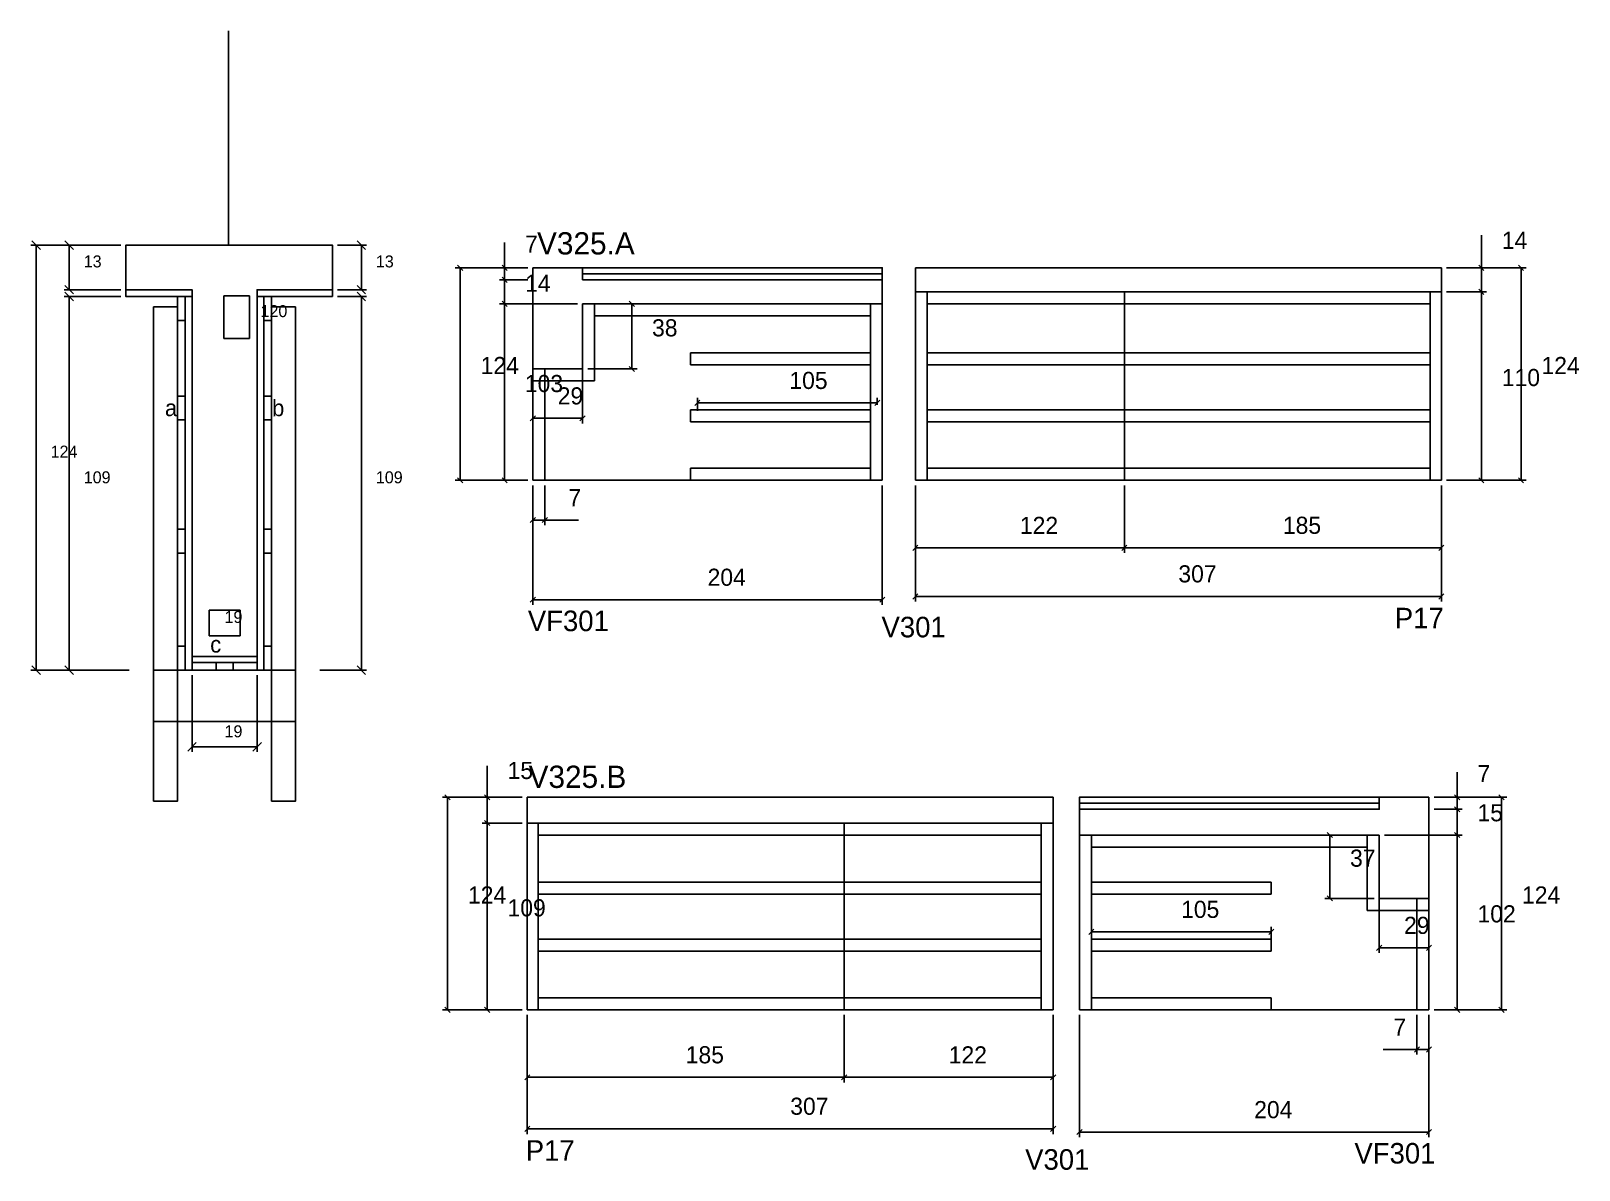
# Model space of a CAD drawing. Header units: metres. Extents: x 3571 to 4475, y 1915 to 2580.
import ezdxf

# ---------------------------------------------------------------- set-up
doc = ezdxf.new("R2010")
doc.units = ezdxf.units.M

msp = doc.modelspace()

# ---------------------------------------------------------------- linework, layer by layer
at = {"layer": 'CONCRETO', "color": 251}
msp.add_lwpolyline([(3626.35, 2428.95), (3626.35, 2454.95), (3746.93, 2454.95), (3746.93, 2428.95), (3702.98, 2428.95), (3702.98, 2214.95), (3664.98, 2214.95), (3664.98, 2428.95), (3626.35, 2428.95)], dxfattribs=at)
at = {"layer": 'COTA', "color": 4}
for p, q in [((4417.56, 2441.71), (4417.56, 2460.82)), ((3623.35, 2454.95), (3570.97, 2454.95)), ((3573.97, 2206.95), (3573.97, 2454.95)), ((3623.35, 2454.95), (3590.29, 2454.95)), ((3593.29, 2454.95), (3593.29, 2428.95)), ((3749.93, 2454.95), (3766.8, 2454.95)), ((3763.8, 2454.95), (3763.8, 2428.95)), ((3847.45, 2441.71), (3847.45, 2456.44)), ((3860.92, 2441.71), (3844.45, 2441.71)), ((3847.45, 2434.71), (3847.45, 2441.71)), ((4397.18, 2441.71), (4443.69, 2441.71)), ((4397.18, 2441.71), (4420.56, 2441.71)), ((4417.56, 2427.71), (4417.56, 2441.71)), ((4440.69, 2441.71), (4440.69, 2317.71)), ((3860.92, 2434.71), (3844.45, 2434.71)), ((3860.92, 2434.71), (3844.45, 2434.71)), ((3847.45, 2420.71), (3847.45, 2434.71)), ((3623.35, 2428.95), (3590.29, 2428.95)), ((3623.35, 2424.95), (3590.29, 2424.95)), ((3593.29, 2424.95), (3593.29, 2206.95)), ((3749.93, 2428.95), (3766.8, 2428.95)), ((3749.93, 2424.95), (3766.8, 2424.95)), ((3763.8, 2206.95), (3763.8, 2424.95)), ((4397.18, 2427.71), (4420.56, 2427.71)), ((4397.18, 2427.71), (4420.56, 2427.71)), ((4417.56, 2427.71), (4417.56, 2317.71)), ((3889.92, 2420.71), (3844.45, 2420.71)), ((3889.92, 2420.71), (3844.45, 2420.71)), ((3847.45, 2420.71), (3847.45, 2317.71)), ((3860.92, 2317.71), (3844.45, 2317.71)), ((3863.92, 2314.71), (3863.92, 2291.53)), ((3863.92, 2314.71), (3863.92, 2245.04)), ((3870.92, 2314.71), (3870.92, 2291.53)), ((4067.87, 2314.71), (4067.87, 2245.04)), ((4087.18, 2314.71), (4087.18, 2246.91)), ((4087.18, 2314.71), (4087.18, 2275.33)), ((4209.18, 2314.71), (4209.18, 2275.33)), ((4209.18, 2314.71), (4209.18, 2275.33)), ((4394.18, 2314.71), (4394.18, 2246.91)), ((4394.18, 2314.71), (4394.18, 2275.33)), ((4397.18, 2317.71), (4443.69, 2317.71)), ((4397.18, 2317.71), (4420.56, 2317.71)), ((3863.92, 2294.53), (3870.92, 2294.53)), ((3870.92, 2294.53), (3890.53, 2294.53)), ((4087.18, 2278.33), (4209.18, 2278.33)), ((4209.18, 2278.33), (4394.18, 2278.33)), ((4087.18, 2249.91), (4394.18, 2249.91)), ((4067.87, 2248.04), (3863.92, 2248.04)), ((3628.38, 2206.95), (3570.97, 2206.95)), ((3628.38, 2206.95), (3590.29, 2206.95)), ((3739.58, 2206.95), (3766.8, 2206.95)), ((3664.98, 2203.95), (3664.98, 2159.22)), ((3702.98, 2203.95), (3702.98, 2159.22)), ((3664.98, 2162.22), (3702.98, 2162.22)), ((3837.27, 2132.7), (3837.27, 2151.07)), ((4403.37, 2132.7), (4403.37, 2147.43)), ((3857.64, 2132.7), (3811.13, 2132.7)), ((3814.13, 2132.7), (3814.13, 2008.7)), ((3857.64, 2132.7), (3834.27, 2132.7)), ((3837.27, 2117.7), (3837.27, 2132.7)), ((4389.91, 2132.7), (4406.37, 2132.7)), ((4403.37, 2125.7), (4403.37, 2132.7)), ((4389.91, 2125.7), (4406.37, 2125.7)), ((4389.91, 2125.7), (4406.37, 2125.7)), ((4403.37, 2110.7), (4403.37, 2125.7)), ((3857.64, 2117.7), (3834.27, 2117.7)), ((3857.64, 2117.7), (3834.27, 2117.7)), ((3837.27, 2117.7), (3837.27, 2008.7)), ((4360.91, 2110.7), (4406.37, 2110.7)), ((4360.91, 2110.7), (4406.37, 2110.7)), ((4403.37, 2110.7), (4403.37, 2008.7)), ((3857.64, 2008.7), (3811.13, 2008.7)), ((3857.64, 2008.7), (3834.27, 2008.7)), ((4389.91, 2008.7), (4406.37, 2008.7)), ((3860.64, 2005.7), (3860.64, 1936.2)), ((3860.64, 2005.7), (3860.64, 1966.32)), ((4045.64, 2005.7), (4045.64, 1966.32)), ((4045.64, 2005.7), (4045.64, 1966.32)), ((4167.64, 2005.7), (4167.64, 1936.2)), ((4167.64, 2005.7), (4167.64, 1966.32)), ((4182.95, 2005.7), (4182.95, 1934.34)), ((4379.91, 2005.7), (4379.91, 1982.52)), ((4386.91, 2005.7), (4386.91, 1982.52)), ((4386.91, 2005.7), (4386.91, 1934.34)), ((4379.91, 1985.52), (4360.3, 1985.52)), ((4386.91, 1985.52), (4379.91, 1985.52)), ((4045.64, 1969.32), (3860.64, 1969.32)), ((4167.64, 1969.32), (4045.64, 1969.32)), ((4167.64, 1939.2), (3860.64, 1939.2)), ((4182.95, 1937.34), (4386.91, 1937.34))]:
    msp.add_line(p, q, dxfattribs=at)
at = {"layer": 'COTA'}
for p, q in [((3848.95, 2440.21), (3845.95, 2443.21)), ((4419.06, 2440.21), (4416.06, 2443.21)), ((4442.19, 2440.21), (4439.19, 2443.21)), ((3845.95, 2436.21), (3848.95, 2433.21)), ((3848.95, 2433.21), (3845.95, 2436.21)), ((3845.95, 2422.21), (3848.95, 2419.21)), ((3848.95, 2419.21), (3845.95, 2422.21)), ((4419.06, 2426.21), (4416.06, 2429.21)), ((4416.06, 2429.21), (4419.06, 2426.21)), ((3845.95, 2319.21), (3848.95, 2316.21)), ((4416.06, 2319.21), (4419.06, 2316.21)), ((4439.19, 2319.21), (4442.19, 2316.21)), ((3865.42, 2296.03), (3862.42, 2293.03)), ((3869.42, 2293.03), (3872.42, 2296.03)), ((4088.68, 2279.83), (4085.68, 2276.83)), ((4210.68, 2279.83), (4207.68, 2276.83)), ((4207.68, 2276.83), (4210.68, 2279.83)), ((4392.68, 2276.83), (4395.68, 2279.83)), ((4088.68, 2251.41), (4085.68, 2248.41)), ((4392.68, 2248.41), (4395.68, 2251.41)), ((3865.42, 2249.54), (3862.42, 2246.54)), ((4066.37, 2246.54), (4069.37, 2249.54)), ((3815.63, 2131.2), (3812.63, 2134.2)), ((3838.77, 2131.2), (3835.77, 2134.2)), ((4404.87, 2131.2), (4401.87, 2134.2)), ((4401.87, 2127.2), (4404.87, 2124.2)), ((4404.87, 2124.2), (4401.87, 2127.2)), ((3838.77, 2116.2), (3835.77, 2119.2)), ((3835.77, 2119.2), (3838.77, 2116.2)), ((4401.87, 2112.2), (4404.87, 2109.2)), ((4404.87, 2109.2), (4401.87, 2112.2)), ((3812.63, 2010.2), (3815.63, 2007.2)), ((3835.77, 2010.2), (3838.77, 2007.2)), ((4401.87, 2010.2), (4404.87, 2007.2)), ((4381.41, 1987.02), (4378.41, 1984.02)), ((4385.41, 1984.02), (4388.41, 1987.02)), ((3862.14, 1970.82), (3859.14, 1967.82)), ((4044.14, 1967.82), (4047.14, 1970.82)), ((4047.14, 1970.82), (4044.14, 1967.82)), ((4166.14, 1967.82), (4169.14, 1970.82)), ((3862.14, 1940.7), (3859.14, 1937.7)), ((4166.14, 1937.7), (4169.14, 1940.7)), ((4184.45, 1938.84), (4181.45, 1935.84)), ((4385.41, 1935.84), (4388.41, 1938.84))]:
    msp.add_line(p, q, dxfattribs=at)
at = {"layer": 'COTA', "color": 241}
for p, q in [((3892.92, 2441.71), (3863.92, 2441.71)), ((3863.92, 2441.71), (3863.92, 2382.71)), ((4394.18, 2441.71), (4087.18, 2441.71)), ((4087.18, 2427.71), (4087.18, 2441.71)), ((4394.18, 2441.71), (4394.18, 2427.71)), ((4067.87, 2420.71), (4067.87, 2434.71)), ((3860.64, 2132.7), (4167.64, 2132.7)), ((3860.64, 2132.7), (3860.64, 2117.7)), ((4167.64, 2117.7), (4167.64, 2132.7)), ((4357.91, 2132.7), (4386.91, 2132.7)), ((4386.91, 2132.7), (4386.91, 2073.7)), ((4182.95, 2110.7), (4182.95, 2125.7))]:
    msp.add_line(p, q, dxfattribs=at)
at = {"layer": 'COTA'}
for points in [[(3576.47, 2452.45), (3571.47, 2457.45)], [(3595.79, 2452.45), (3590.79, 2457.45)], [(3766.3, 2452.45), (3761.3, 2457.45)], [(3590.79, 2431.45), (3595.79, 2426.45)], [(3761.3, 2431.45), (3766.3, 2426.45)], [(3595.79, 2422.45), (3590.79, 2427.45)], [(3766.3, 2422.45), (3761.3, 2427.45)], [(3571.47, 2209.45), (3576.47, 2204.45)], [(3590.79, 2209.45), (3595.79, 2204.45)], [(3761.3, 2209.45), (3766.3, 2204.45)], [(3667.48, 2164.72), (3662.48, 2159.72)], [(3700.48, 2159.72), (3705.48, 2164.72)]]:
    msp.add_lwpolyline(points, dxfattribs=at)
at = {"layer": 'Cota Seção (2x)', "color": 180}
for p, q in [((3683.48, 2425.45), (3683.48, 2400.45)), ((3698.48, 2425.45), (3683.48, 2425.45)), ((3698.48, 2400.45), (3698.48, 2425.45)), ((3683.48, 2400.45), (3698.48, 2400.45)), ((3674.98, 2241.95), (3674.98, 2226.95)), ((3692.98, 2241.95), (3674.98, 2241.95)), ((3692.98, 2226.95), (3692.98, 2241.95)), ((3674.98, 2226.95), (3692.98, 2226.95))]:
    msp.add_line(p, q, dxfattribs=at)
at = {"layer": 'Madeira', "color": 126}
for points in [[(3656.58, 2410.95), (3660.98, 2410.95), (3660.98, 2424.95), (3656.58, 2424.95), (3656.58, 2410.95)], [(3711.38, 2410.95), (3706.98, 2410.95), (3706.98, 2424.95), (3711.38, 2424.95), (3711.38, 2410.95)], [(3656.58, 2352.91), (3660.98, 2352.91), (3660.98, 2366.91), (3656.58, 2366.91), (3656.58, 2352.91)], [(3711.38, 2352.91), (3706.98, 2352.91), (3706.98, 2366.91), (3711.38, 2366.91), (3711.38, 2352.91)], [(3656.58, 2275.19), (3660.98, 2275.19), (3660.98, 2289.19), (3656.58, 2289.19), (3656.58, 2275.19)], [(3711.38, 2275.19), (3706.98, 2275.19), (3706.98, 2289.19), (3711.38, 2289.19), (3711.38, 2275.19)], [(3656.58, 2206.95), (3660.98, 2206.95), (3660.98, 2220.95), (3656.58, 2220.95), (3656.58, 2206.95)], [(3711.38, 2206.95), (3706.98, 2206.95), (3706.98, 2220.95), (3711.38, 2220.95), (3711.38, 2206.95)], [(3664.98, 2206.95), (3664.98, 2211.35), (3678.98, 2211.35), (3678.98, 2206.95), (3664.98, 2206.95)], [(3702.98, 2206.95), (3702.98, 2211.35), (3688.98, 2211.35), (3688.98, 2206.95), (3702.98, 2206.95)]]:
    msp.add_lwpolyline(points, dxfattribs=at)
at = {"layer": 'Painéis', "color": 4}
for p, q in [((3860.92, 2441.71), (3818.5, 2441.71)), ((3821.5, 2317.71), (3821.5, 2441.71)), ((3895.92, 2420.71), (3924.72, 2420.71)), ((3921.72, 2420.71), (3921.72, 2382.71)), ((3863.92, 2379.71), (3863.92, 2350.9)), ((3892.92, 2379.71), (3892.92, 2350.9)), ((3895.92, 2382.71), (3924.72, 2382.71)), ((3959.92, 2358.35), (3959.92, 2365.9)), ((4064.92, 2362.9), (3959.92, 2362.9)), ((4064.92, 2361.85), (4064.92, 2365.9)), ((3863.92, 2353.9), (3892.92, 2353.9)), ((3860.92, 2317.71), (3818.5, 2317.71)), ((4389.91, 2132.7), (4432.32, 2132.7)), ((4429.32, 2008.7), (4429.32, 2132.7)), ((4354.91, 2110.7), (4326.1, 2110.7)), ((4329.1, 2110.7), (4329.1, 2073.7)), ((4354.91, 2073.7), (4326.1, 2073.7)), ((4357.91, 2070.7), (4357.91, 2041.89)), ((4386.91, 2070.7), (4386.91, 2041.89)), ((4189.91, 2052.84), (4189.91, 2057.21)), ((4189.91, 2054.21), (4294.91, 2054.21)), ((4294.91, 2049.34), (4294.91, 2057.21)), ((4386.91, 2044.89), (4357.91, 2044.89)), ((4389.91, 2008.7), (4432.32, 2008.7))]:
    msp.add_line(p, q, dxfattribs=at)
at = {"layer": 'Painéis'}
for p, q in [((3823, 2440.21), (3820, 2443.21)), ((3923.22, 2419.21), (3920.22, 2422.21)), ((3920.22, 2384.21), (3923.22, 2381.21)), ((3961.42, 2364.4), (3958.42, 2361.4)), ((4063.42, 2361.4), (4066.42, 2364.4)), ((3865.42, 2355.4), (3862.42, 2352.4)), ((3891.42, 2352.4), (3894.42, 2355.4)), ((3820, 2319.21), (3823, 2316.21)), ((4430.82, 2131.2), (4427.82, 2134.2)), ((4330.6, 2109.2), (4327.6, 2112.2)), ((4327.6, 2075.2), (4330.6, 2072.2)), ((4191.41, 2055.71), (4188.41, 2052.71)), ((4293.41, 2052.71), (4296.41, 2055.71)), ((4359.41, 2046.39), (4356.41, 2043.39)), ((4385.41, 2043.39), (4388.41, 2046.39)), ((4427.82, 2010.2), (4430.82, 2007.2))]:
    msp.add_line(p, q, dxfattribs=at)
at = {"layer": 'Painéis', "color": 200}
for p, q in [((4087.18, 2317.71), (4087.18, 2427.71)), ((4087.18, 2427.71), (4394.18, 2427.71)), ((4209.18, 2317.71), (4209.18, 2427.71)), ((4394.18, 2317.71), (4394.18, 2427.71)), ((3892.92, 2382.71), (3892.92, 2420.71)), ((4067.87, 2420.71), (3892.92, 2420.71)), ((4067.87, 2317.71), (4067.87, 2420.71)), ((3863.92, 2382.71), (3892.92, 2382.71)), ((3863.92, 2317.71), (3863.92, 2382.71)), ((4067.87, 2317.71), (3863.92, 2317.71)), ((4087.18, 2317.71), (4394.18, 2317.71)), ((3860.64, 2008.7), (3860.64, 2117.7)), ((4167.64, 2117.7), (3860.64, 2117.7)), ((4045.64, 2008.7), (4045.64, 2117.7)), ((4167.64, 2008.7), (4167.64, 2117.7)), ((4182.95, 2008.7), (4182.95, 2110.7)), ((4182.95, 2110.7), (4357.91, 2110.7)), ((4357.91, 2073.7), (4357.91, 2110.7)), ((4386.91, 2073.7), (4357.91, 2073.7)), ((4386.91, 2008.7), (4386.91, 2073.7)), ((4167.64, 2008.7), (3860.64, 2008.7)), ((4182.95, 2008.7), (4386.91, 2008.7))]:
    msp.add_line(p, q, dxfattribs=at)
for points in [[(4067.87, 2434.71), (3892.92, 2434.71), (3892.92, 2441.71), (4067.87, 2441.71), (4067.87, 2434.71)], [(3664.98, 2424.95), (3664.98, 2428.95), (3626.35, 2428.95), (3626.35, 2424.95), (3664.98, 2424.95)], [(3660.98, 2424.95), (3664.98, 2424.95), (3664.98, 2206.95), (3660.98, 2206.95), (3660.98, 2424.95)], [(3746.93, 2424.95), (3746.93, 2428.95), (3702.98, 2428.95), (3702.98, 2424.95), (3746.93, 2424.95)], [(3706.98, 2424.95), (3702.98, 2424.95), (3702.98, 2206.95), (3706.98, 2206.95), (3706.98, 2424.95)], [(3702.98, 2211.35), (3702.98, 2214.95), (3664.98, 2214.95), (3664.98, 2211.35), (3702.98, 2211.35)], [(4182.95, 2125.7), (4357.91, 2125.7), (4357.91, 2132.7), (4182.95, 2132.7), (4182.95, 2125.7)]]:
    msp.add_lwpolyline(points, dxfattribs=at)
at = {"layer": 'SARR_2.2x7', "color": 40}
for p, q in [((4067.87, 2438.21), (3892.92, 2438.21)), ((4094.14, 2317.71), (4094.14, 2427.71)), ((4387.73, 2317.71), (4387.73, 2427.71)), ((3899.92, 2375.71), (3899.92, 2420.71)), ((4060.92, 2413.71), (3899.92, 2413.71)), ((4060.92, 2317.71), (4060.92, 2420.71)), ((4094.14, 2420.71), (4209.18, 2420.71)), ((4209.18, 2420.71), (4387.73, 2420.71)), ((3955.92, 2385.14), (3955.92, 2392.14)), ((3955.92, 2392.14), (4060.92, 2392.14)), ((4094.14, 2392.14), (4209.18, 2392.14)), ((4209.18, 2392.14), (4387.73, 2392.14)), ((3870.92, 2317.71), (3870.92, 2382.71)), ((3892.92, 2382.71), (3892.92, 2375.71)), ((3955.92, 2385.14), (4060.92, 2385.14)), ((4094.14, 2385.14), (4209.18, 2385.14)), ((4209.18, 2385.14), (4387.73, 2385.14)), ((3863.92, 2375.71), (3892.92, 2375.71)), ((3892.92, 2375.71), (3899.92, 2375.71)), ((3955.92, 2351.85), (3955.92, 2358.85)), ((3955.92, 2358.85), (4060.92, 2358.85)), ((4094.14, 2358.85), (4209.18, 2358.85)), ((4209.18, 2358.85), (4387.73, 2358.85)), ((3955.92, 2351.85), (4060.92, 2351.85)), ((4094.14, 2351.85), (4209.18, 2351.85)), ((4209.18, 2351.85), (4387.73, 2351.85)), ((3955.92, 2317.71), (3955.92, 2324.71)), ((4060.92, 2324.71), (3955.92, 2324.71)), ((4094.14, 2324.71), (4209.18, 2324.71)), ((4209.18, 2324.71), (4387.73, 2324.71)), ((4182.95, 2129.2), (4357.91, 2129.2)), ((3867.1, 2008.7), (3867.1, 2117.7)), ((4160.69, 2008.7), (4160.69, 2117.7)), ((4045.64, 2110.7), (3867.1, 2110.7)), ((4160.69, 2110.7), (4045.64, 2110.7)), ((4189.91, 2008.7), (4189.91, 2110.7)), ((4350.91, 2066.7), (4350.91, 2110.7)), ((4189.91, 2103.7), (4350.91, 2103.7)), ((4045.64, 2083.13), (3867.1, 2083.13)), ((4160.69, 2083.13), (4045.64, 2083.13)), ((4294.91, 2083.13), (4189.91, 2083.13)), ((4294.91, 2076.13), (4294.91, 2083.13)), ((4045.64, 2076.13), (3867.1, 2076.13)), ((4160.69, 2076.13), (4045.64, 2076.13)), ((4294.91, 2076.13), (4189.91, 2076.13)), ((4357.91, 2073.7), (4357.91, 2066.7)), ((4379.91, 2008.7), (4379.91, 2073.7)), ((4357.91, 2066.7), (4350.91, 2066.7)), ((4386.91, 2066.7), (4357.91, 2066.7)), ((4045.64, 2049.84), (3867.1, 2049.84)), ((4045.64, 2042.84), (3867.1, 2042.84)), ((4160.69, 2049.84), (4045.64, 2049.84)), ((4160.69, 2042.84), (4045.64, 2042.84)), ((4294.91, 2049.84), (4189.91, 2049.84)), ((4294.91, 2042.84), (4189.91, 2042.84)), ((4294.91, 2042.84), (4294.91, 2049.84)), ((4045.64, 2015.7), (3867.1, 2015.7)), ((4160.69, 2015.7), (4045.64, 2015.7)), ((4189.91, 2015.7), (4294.91, 2015.7)), ((4294.91, 2008.7), (4294.91, 2015.7))]:
    msp.add_line(p, q, dxfattribs=at)
at = {"layer": 'SARR_3.5x7', "color": 81}
for points in [[(3642.58, 2418.95), (3656.58, 2418.95), (3656.58, 2130.47), (3642.58, 2130.47), (3642.58, 2418.95)], [(3725.38, 2418.95), (3711.38, 2418.95), (3711.38, 2130.47), (3725.38, 2130.47), (3725.38, 2418.95)], [(3642.58, 2206.95), (3725.38, 2206.95), (3725.38, 2176.89), (3642.58, 2176.89), (3642.58, 2206.95)]]:
    msp.add_lwpolyline(points, dxfattribs=at)
at = {"layer": 'Texto Seção', "color": 252}
msp.add_line((3686.18, 2454.95), (3686.18, 2579.95), dxfattribs=at)

# ---------------------------------------------------------------- texts
at = {"layer": '5', "color": 5}
for s, p in [('VF301', (3860.99, 2229.68)), ('P17', (4367.02, 2231.29)), ('V301', (4067.42, 2226.06)), ('P17', (3859.76, 1920.58)), ('V301', (4151.26, 1915.36)), ('VF301', (4343.45, 1918.97))]:
    msp.add_text(s, height=12, dxfattribs=at).set_placement(p)
at = {"layer": 'COTA', "color": 240}
for s, p in [('7', (3859.38, 2450.57)), ('14', (4429.49, 2452.77)), ('14', (3859.38, 2427.71)), ('124', (4452.62, 2379.71)), ('103', (3859.23, 2369.21)), ('110', (4429.46, 2372.71)), ('7', (3884.66, 2302.6)), ('122', (4148.18, 2286.39)), ('185', (4301.68, 2286.46)), ('307', (4240.68, 2258.13)), ('204', (3965.9, 2256.14)), ('15', (3849.16, 2143.39)), ('7', (4415.3, 2141.57)), ('15', (4415.27, 2118.7)), ('124', (3826.06, 2070.7)), ('109', (3849.13, 2063.2)), ('102', (4415.27, 2059.7)), ('7', (4366.17, 1993.59)), ('185', (3953.14, 1977.45)), ('122', (4106.64, 1977.38)), ('307', (4014.14, 1947.42)), ('204', (4284.93, 1945.44))]:
    msp.add_text(s, height=10, dxfattribs=at).set_placement(p)
at = {"layer": 'COTA', "color": 1}
for s, p in [('13', (3601.79, 2441.95)), ('13', (3772.3, 2441.95)), ('124', (3582.47, 2330.95)), ('109', (3601.79, 2315.95)), ('109', (3772.3, 2315.95)), ('19', (3683.98, 2167.72))]:
    msp.add_text(s, height=7, dxfattribs=at).set_placement(p)
at = {"layer": 'Cota Seção (2x)', "color": 1}
for s, p in [('120', (3704.98, 2412.95)), ('19', (3683.98, 2234.45))]:
    msp.add_text(s, height=7, dxfattribs=at).set_placement(p)
at = {"layer": 'detalhes', "color": 4}
for s, p in [('a', (3649.15, 2355.15)), ('b', (3711.7, 2355.14)), ('c', (3675.58, 2217.18))]:
    msp.add_text(s, height=9.6, dxfattribs=at).set_placement(p)
at = {"layer": 'Painéis', "color": 240}
for s, p in [('38', (3933.48, 2401.71)), ('124', (3833.43, 2379.71)), ('105', (4013.63, 2371.01)), ('29', (3878.42, 2361.99)), ('37', (4340.88, 2092.2)), ('124', (4441.25, 2070.7)), ('105', (4242.27, 2062.32)), ('29', (4372.41, 2052.98))]:
    msp.add_text(s, height=10, dxfattribs=at).set_placement(p)
at = {"layer": 'Texto Seção', "color": 7}
for s, p in [('V325.A', (3866.34, 2449.51)), ('V325.B', (3861.43, 2138.19))]:
    msp.add_text(s, height=13, dxfattribs=at).set_placement(p)

doc.saveas('drawing.dxf')
